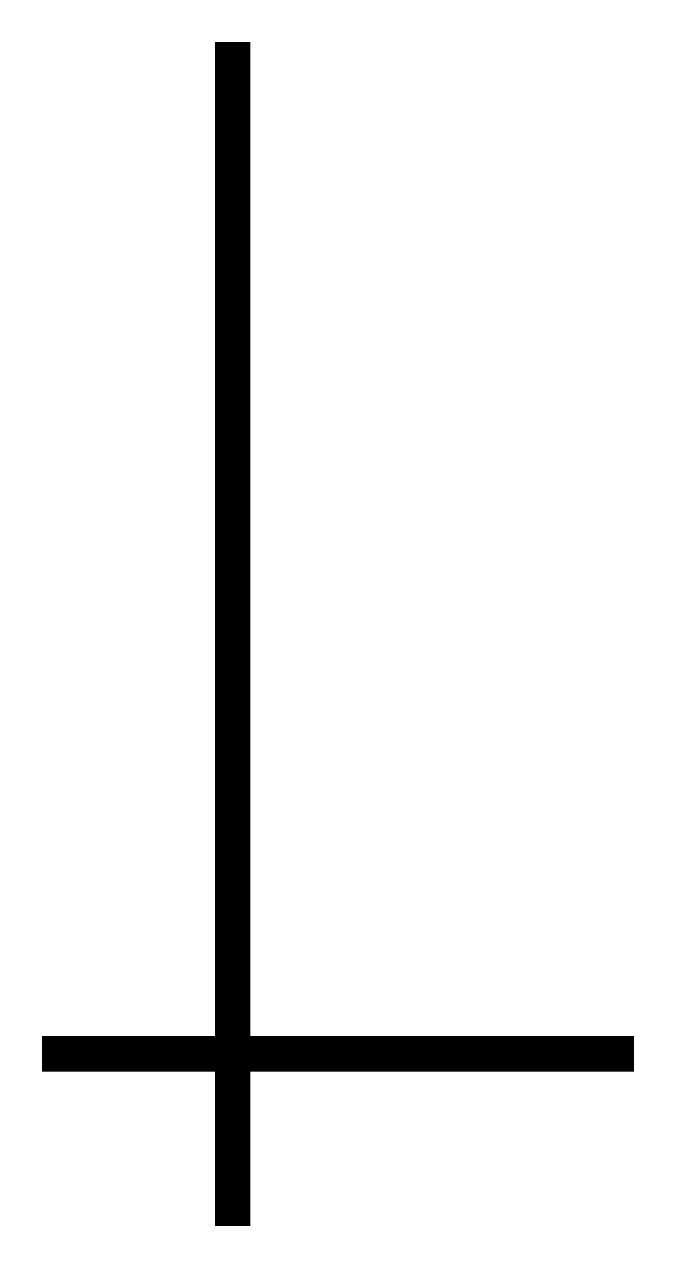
# Model space of a CAD drawing. Extents: x 36764 to 37824, y 14921 to 16981.
import ezdxf

# ---------------------------------------------------------------- set-up
doc = ezdxf.new("R2010")
doc.units = 0
doc.header["$LTSCALE"] = 100
doc.layers.get('0').update_dxf_attribs({"linetype": 'CONTINUOUS'})

msp = doc.modelspace()

# ---------------------------------------------------------------- linework, layer by layer
at = {"color": 0, "const_width": 60}
for points in [[(37115.6, 14950.6), (37115.6, 16950.6)], [(36793.5, 15241.3), (37793.5, 15241.3)]]:
    msp.add_lwpolyline(points, dxfattribs=at)

doc.saveas('drawing.dxf')
